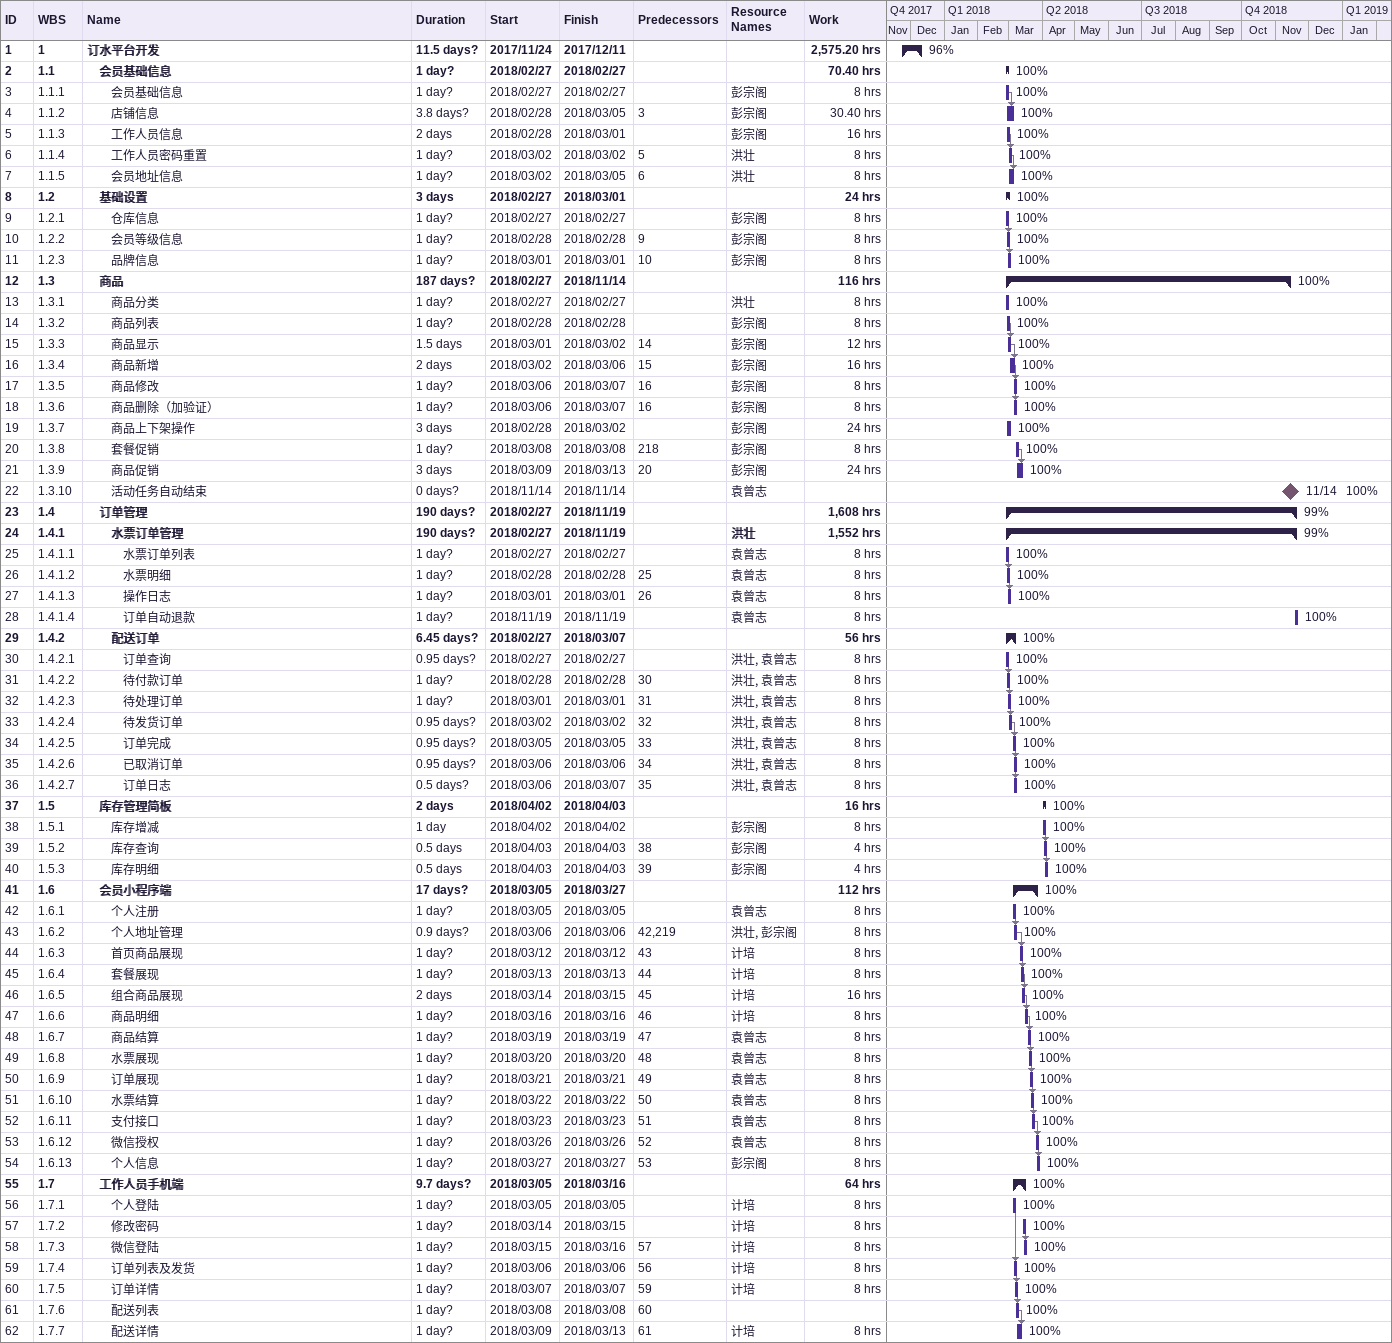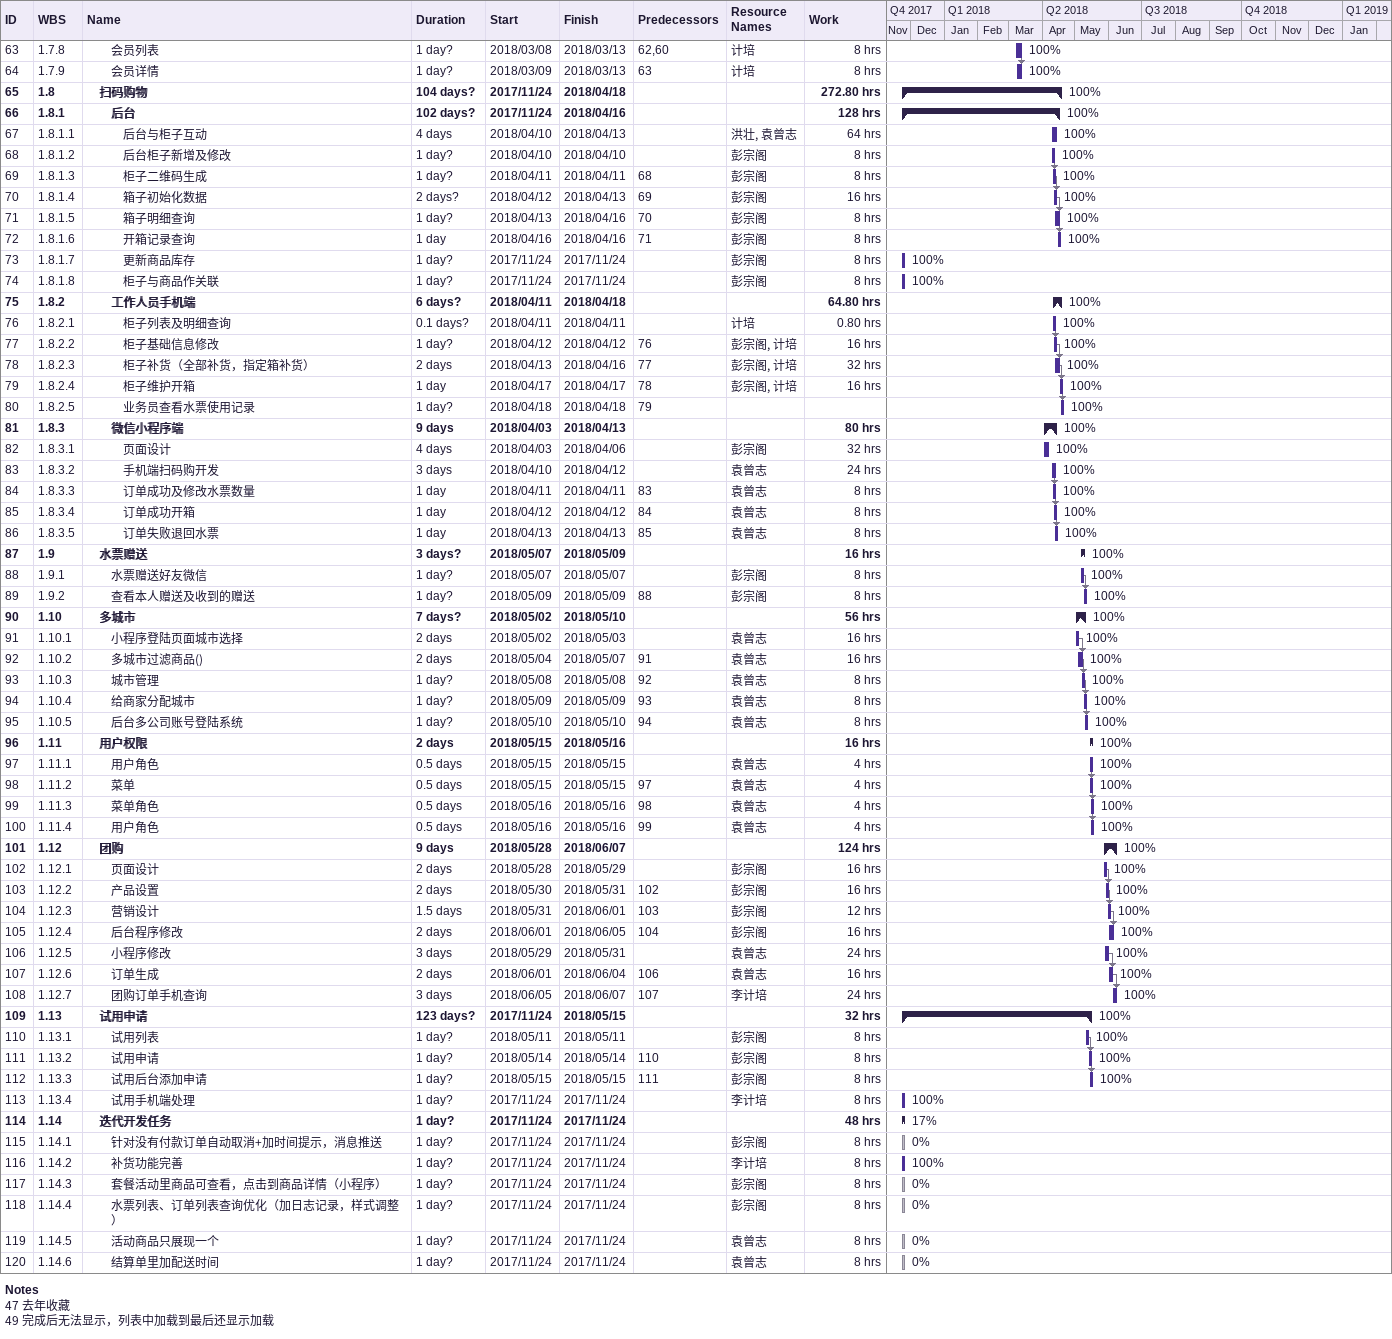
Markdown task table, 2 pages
| ID | WBS | Task | Duration | Start | Finish | Predecessors | Resources | % complete | Work (h) |
|---|---|---|---|---|---|---|---|---|---|
| 1 | 1 | **订水平台开发** | 11.5d? | 2017-11-24 | 2017-12-11 |  |  | 96 | 2575.20 |
| 2 | 1.1 | **会员基础信息** | 1d? | 2018-02-27 | 2018-02-27 |  |  | 100 | 70.40 |
| 3 | 1.1.1 | 会员基础信息 | 1d? | 2018-02-27 | 2018-02-27 |  | 彭宗阁 | 100 | 8 |
| 4 | 1.1.2 | 店铺信息 | 3.8d? | 2018-02-28 | 2018-03-05 | 3 | 彭宗阁 | 100 | 30.40 |
| 5 | 1.1.3 | 工作人员信息 | 2d | 2018-02-28 | 2018-03-01 |  | 彭宗阁 | 100 | 16 |
| 6 | 1.1.4 | 工作人员密码重置 | 1d? | 2018-03-02 | 2018-03-02 | 5 | 洪壮 | 100 | 8 |
| 7 | 1.1.5 | 会员地址信息 | 1d? | 2018-03-02 | 2018-03-05 | 6 | 洪壮 | 100 | 8 |
| 8 | 1.2 | **基础设置** | 3d | 2018-02-27 | 2018-03-01 |  |  | 100 | 24 |
| 9 | 1.2.1 | 仓库信息 | 1d? | 2018-02-27 | 2018-02-27 |  | 彭宗阁 | 100 | 8 |
| 10 | 1.2.2 | 会员等级信息 | 1d? | 2018-02-28 | 2018-02-28 | 9 | 彭宗阁 | 100 | 8 |
| 11 | 1.2.3 | 品牌信息 | 1d? | 2018-03-01 | 2018-03-01 | 10 | 彭宗阁 | 100 | 8 |
| 12 | 1.3 | **商品** | 187d? | 2018-02-27 | 2018-11-14 |  |  | 100 | 116 |
| 13 | 1.3.1 | 商品分类 | 1d? | 2018-02-27 | 2018-02-27 |  | 洪壮 | 100 | 8 |
| 14 | 1.3.2 | 商品列表 | 1d? | 2018-02-28 | 2018-02-28 |  | 彭宗阁 | 100 | 8 |
| 15 | 1.3.3 | 商品显示 | 1.5d | 2018-03-01 | 2018-03-02 | 14 | 彭宗阁 | 100 | 12 |
| 16 | 1.3.4 | 商品新增 | 2d | 2018-03-02 | 2018-03-06 | 15 | 彭宗阁 | 100 | 16 |
| 17 | 1.3.5 | 商品修改 | 1d? | 2018-03-06 | 2018-03-07 | 16 | 彭宗阁 | 100 | 8 |
| 18 | 1.3.6 | 商品删除（加验证） | 1d? | 2018-03-06 | 2018-03-07 | 16 | 彭宗阁 | 100 | 8 |
| 19 | 1.3.7 | 商品上下架操作 | 3d | 2018-02-28 | 2018-03-02 |  | 彭宗阁 | 100 | 24 |
| 20 | 1.3.8 | 套餐促销 | 1d? | 2018-03-08 | 2018-03-08 | 218 | 彭宗阁 | 100 | 8 |
| 21 | 1.3.9 | 商品促销 | 3d | 2018-03-09 | 2018-03-13 | 20 | 彭宗阁 | 100 | 24 |
| 22 | 1.3.10 | 活动任务自动结束 | 0d? | 2018-11-14 | 2018-11-14 |  | 袁曾志 | 100 |  |
| 23 | 1.4 | **订单管理** | 190d? | 2018-02-27 | 2018-11-19 |  |  | 99 | 1608 |
| 24 | 1.4.1 | **水票订单管理** | 190d? | 2018-02-27 | 2018-11-19 |  | 洪壮 | 99 | 1552 |
| 25 | 1.4.1.1 | 水票订单列表 | 1d? | 2018-02-27 | 2018-02-27 |  | 袁曾志 | 100 | 8 |
| 26 | 1.4.1.2 | 水票明细 | 1d? | 2018-02-28 | 2018-02-28 | 25 | 袁曾志 | 100 | 8 |
| 27 | 1.4.1.3 | 操作日志 | 1d? | 2018-03-01 | 2018-03-01 | 26 | 袁曾志 | 100 | 8 |
| 28 | 1.4.1.4 | 订单自动退款 | 1d? | 2018-11-19 | 2018-11-19 |  | 袁曾志 | 100 | 8 |
| 29 | 1.4.2 | **配送订单** | 6.45d? | 2018-02-27 | 2018-03-07 |  |  | 100 | 56 |
| 30 | 1.4.2.1 | 订单查询 | 0.95d? | 2018-02-27 | 2018-02-27 |  | 洪壮, 袁曾志 | 100 | 8 |
| 31 | 1.4.2.2 | 待付款订单 | 1d? | 2018-02-28 | 2018-02-28 | 30 | 洪壮, 袁曾志 | 100 | 8 |
| 32 | 1.4.2.3 | 待处理订单 | 1d? | 2018-03-01 | 2018-03-01 | 31 | 洪壮, 袁曾志 | 100 | 8 |
| 33 | 1.4.2.4 | 待发货订单 | 0.95d? | 2018-03-02 | 2018-03-02 | 32 | 洪壮, 袁曾志 | 100 | 8 |
| 34 | 1.4.2.5 | 订单完成 | 0.95d? | 2018-03-05 | 2018-03-05 | 33 | 洪壮, 袁曾志 | 100 | 8 |
| 35 | 1.4.2.6 | 已取消订单 | 0.95d? | 2018-03-06 | 2018-03-06 | 34 | 洪壮, 袁曾志 | 100 | 8 |
| 36 | 1.4.2.7 | 订单日志 | 0.5d? | 2018-03-06 | 2018-03-07 | 35 | 洪壮, 袁曾志 | 100 | 8 |
| 37 | 1.5 | **库存管理简板** | 2d | 2018-04-02 | 2018-04-03 |  |  | 100 | 16 |
| 38 | 1.5.1 | 库存增减 | 1d | 2018-04-02 | 2018-04-02 |  | 彭宗阁 | 100 | 8 |
| 39 | 1.5.2 | 库存查询 | 0.5d | 2018-04-03 | 2018-04-03 | 38 | 彭宗阁 | 100 | 4 |
| 40 | 1.5.3 | 库存明细 | 0.5d | 2018-04-03 | 2018-04-03 | 39 | 彭宗阁 | 100 | 4 |
| 41 | 1.6 | **会员小程序端** | 17d? | 2018-03-05 | 2018-03-27 |  |  | 100 | 112 |
| 42 | 1.6.1 | 个人注册 | 1d? | 2018-03-05 | 2018-03-05 |  | 袁曾志 | 100 | 8 |
| 43 | 1.6.2 | 个人地址管理 | 0.9d? | 2018-03-06 | 2018-03-06 | 42, 219 | 洪壮, 彭宗阁 | 100 | 8 |
| 44 | 1.6.3 | 首页商品展现 | 1d? | 2018-03-12 | 2018-03-12 | 43 | 计培 | 100 | 8 |
| 45 | 1.6.4 | 套餐展现 | 1d? | 2018-03-13 | 2018-03-13 | 44 | 计培 | 100 | 8 |
| 46 | 1.6.5 | 组合商品展现 | 2d | 2018-03-14 | 2018-03-15 | 45 | 计培 | 100 | 16 |
| 47 | 1.6.6 | 商品明细 | 1d? | 2018-03-16 | 2018-03-16 | 46 | 计培 | 100 | 8 |
| 48 | 1.6.7 | 商品结算 | 1d? | 2018-03-19 | 2018-03-19 | 47 | 袁曾志 | 100 | 8 |
| 49 | 1.6.8 | 水票展现 | 1d? | 2018-03-20 | 2018-03-20 | 48 | 袁曾志 | 100 | 8 |
| 50 | 1.6.9 | 订单展现 | 1d? | 2018-03-21 | 2018-03-21 | 49 | 袁曾志 | 100 | 8 |
| 51 | 1.6.10 | 水票结算 | 1d? | 2018-03-22 | 2018-03-22 | 50 | 袁曾志 | 100 | 8 |
| 52 | 1.6.11 | 支付接口 | 1d? | 2018-03-23 | 2018-03-23 | 51 | 袁曾志 | 100 | 8 |
| 53 | 1.6.12 | 微信授权 | 1d? | 2018-03-26 | 2018-03-26 | 52 | 袁曾志 | 100 | 8 |
| 54 | 1.6.13 | 个人信息 | 1d? | 2018-03-27 | 2018-03-27 | 53 | 彭宗阁 | 100 | 8 |
| 55 | 1.7 | **工作人员手机端** | 9.7d? | 2018-03-05 | 2018-03-16 |  |  | 100 | 64 |
| 56 | 1.7.1 | 个人登陆 | 1d? | 2018-03-05 | 2018-03-05 |  | 计培 | 100 | 8 |
| 57 | 1.7.2 | 修改密码 | 1d? | 2018-03-14 | 2018-03-15 |  | 计培 | 100 | 8 |
| 58 | 1.7.3 | 微信登陆 | 1d? | 2018-03-15 | 2018-03-16 | 57 | 计培 | 100 | 8 |
| 59 | 1.7.4 | 订单列表及发货 | 1d? | 2018-03-06 | 2018-03-06 | 56 | 计培 | 100 | 8 |
| 60 | 1.7.5 | 订单详情 | 1d? | 2018-03-07 | 2018-03-07 | 59 | 计培 | 100 | 8 |
| 61 | 1.7.6 | 配送列表 | 1d? | 2018-03-08 | 2018-03-08 | 60 |  | 100 |  |
| 62 | 1.7.7 | 配送详情 | 1d? | 2018-03-09 | 2018-03-13 | 61 | 计培 | 100 | 8 |
| 63 | 1.7.8 | 会员列表 | 1d? | 2018-03-08 | 2018-03-13 | 62, 60 | 计培 | 100 | 8 |
| 64 | 1.7.9 | 会员详情 | 1d? | 2018-03-09 | 2018-03-13 | 63 | 计培 | 100 | 8 |
| 65 | 1.8 | **扫码购物** | 104d? | 2017-11-24 | 2018-04-18 |  |  | 100 | 272.80 |
| 66 | 1.8.1 | **后台** | 102d? | 2017-11-24 | 2018-04-16 |  |  | 100 | 128 |
| 67 | 1.8.1.1 | 后台与柜子互动 | 4d | 2018-04-10 | 2018-04-13 |  | 洪壮, 袁曾志 | 100 | 64 |
| 68 | 1.8.1.2 | 后台柜子新增及修改 | 1d? | 2018-04-10 | 2018-04-10 |  | 彭宗阁 | 100 | 8 |
| 69 | 1.8.1.3 | 柜子二维码生成 | 1d? | 2018-04-11 | 2018-04-11 | 68 | 彭宗阁 | 100 | 8 |
| 70 | 1.8.1.4 | 箱子初始化数据 | 2d? | 2018-04-12 | 2018-04-13 | 69 | 彭宗阁 | 100 | 16 |
| 71 | 1.8.1.5 | 箱子明细查询 | 1d? | 2018-04-13 | 2018-04-16 | 70 | 彭宗阁 | 100 | 8 |
| 72 | 1.8.1.6 | 开箱记录查询 | 1d | 2018-04-16 | 2018-04-16 | 71 | 彭宗阁 | 100 | 8 |
| 73 | 1.8.1.7 | 更新商品库存 | 1d? | 2017-11-24 | 2017-11-24 |  | 彭宗阁 | 100 | 8 |
| 74 | 1.8.1.8 | 柜子与商品作关联 | 1d? | 2017-11-24 | 2017-11-24 |  | 彭宗阁 | 100 | 8 |
| 75 | 1.8.2 | **工作人员手机端** | 6d? | 2018-04-11 | 2018-04-18 |  |  | 100 | 64.80 |
| 76 | 1.8.2.1 | 柜子列表及明细查询 | 0.1d? | 2018-04-11 | 2018-04-11 |  | 计培 | 100 | 0.80 |
| 77 | 1.8.2.2 | 柜子基础信息修改 | 1d? | 2018-04-12 | 2018-04-12 | 76 | 彭宗阁, 计培 | 100 | 16 |
| 78 | 1.8.2.3 | 柜子补货（全部补货，指定箱补货） | 2d | 2018-04-13 | 2018-04-16 | 77 | 彭宗阁, 计培 | 100 | 32 |
| 79 | 1.8.2.4 | 柜子维护开箱 | 1d | 2018-04-17 | 2018-04-17 | 78 | 彭宗阁, 计培 | 100 | 16 |
| 80 | 1.8.2.5 | 业务员查看水票使用记录 | 1d? | 2018-04-18 | 2018-04-18 | 79 |  | 100 |  |
| 81 | 1.8.3 | **微信小程序端** | 9d | 2018-04-03 | 2018-04-13 |  |  | 100 | 80 |
| 82 | 1.8.3.1 | 页面设计 | 4d | 2018-04-03 | 2018-04-06 |  | 彭宗阁 | 100 | 32 |
| 83 | 1.8.3.2 | 手机端扫码购开发 | 3d | 2018-04-10 | 2018-04-12 |  | 袁曾志 | 100 | 24 |
| 84 | 1.8.3.3 | 订单成功及修改水票数量 | 1d | 2018-04-11 | 2018-04-11 | 83 | 袁曾志 | 100 | 8 |
| 85 | 1.8.3.4 | 订单成功开箱 | 1d | 2018-04-12 | 2018-04-12 | 84 | 袁曾志 | 100 | 8 |
| 86 | 1.8.3.5 | 订单失败退回水票 | 1d | 2018-04-13 | 2018-04-13 | 85 | 袁曾志 | 100 | 8 |
| 87 | 1.9 | **水票赠送** | 3d? | 2018-05-07 | 2018-05-09 |  |  | 100 | 16 |
| 88 | 1.9.1 | 水票赠送好友微信 | 1d? | 2018-05-07 | 2018-05-07 |  | 彭宗阁 | 100 | 8 |
| 89 | 1.9.2 | 查看本人赠送及收到的赠送 | 1d? | 2018-05-09 | 2018-05-09 | 88 | 彭宗阁 | 100 | 8 |
| 90 | 1.10 | **多城市** | 7d? | 2018-05-02 | 2018-05-10 |  |  | 100 | 56 |
| 91 | 1.10.1 | 小程序登陆页面城市选择 | 2d | 2018-05-02 | 2018-05-03 |  | 袁曾志 | 100 | 16 |
| 92 | 1.10.2 | 多城市过滤商品() | 2d | 2018-05-04 | 2018-05-07 | 91 | 袁曾志 | 100 | 16 |
| 93 | 1.10.3 | 城市管理 | 1d? | 2018-05-08 | 2018-05-08 | 92 | 袁曾志 | 100 | 8 |
| 94 | 1.10.4 | 给商家分配城市 | 1d? | 2018-05-09 | 2018-05-09 | 93 | 袁曾志 | 100 | 8 |
| 95 | 1.10.5 | 后台多公司账号登陆系统 | 1d? | 2018-05-10 | 2018-05-10 | 94 | 袁曾志 | 100 | 8 |
| 96 | 1.11 | **用户权限** | 2d | 2018-05-15 | 2018-05-16 |  |  | 100 | 16 |
| 97 | 1.11.1 | 用户角色 | 0.5d | 2018-05-15 | 2018-05-15 |  | 袁曾志 | 100 | 4 |
| 98 | 1.11.2 | 菜单 | 0.5d | 2018-05-15 | 2018-05-15 | 97 | 袁曾志 | 100 | 4 |
| 99 | 1.11.3 | 菜单角色 | 0.5d | 2018-05-16 | 2018-05-16 | 98 | 袁曾志 | 100 | 4 |
| 100 | 1.11.4 | 用户角色 | 0.5d | 2018-05-16 | 2018-05-16 | 99 | 袁曾志 | 100 | 4 |
| 101 | 1.12 | **团购** | 9d | 2018-05-28 | 2018-06-07 |  |  | 100 | 124 |
| 102 | 1.12.1 | 页面设计 | 2d | 2018-05-28 | 2018-05-29 |  | 彭宗阁 | 100 | 16 |
| 103 | 1.12.2 | 产品设置 | 2d | 2018-05-30 | 2018-05-31 | 102 | 彭宗阁 | 100 | 16 |
| 104 | 1.12.3 | 营销设计 | 1.5d | 2018-05-31 | 2018-06-01 | 103 | 彭宗阁 | 100 | 12 |
| 105 | 1.12.4 | 后台程序修改 | 2d | 2018-06-01 | 2018-06-05 | 104 | 彭宗阁 | 100 | 16 |
| 106 | 1.12.5 | 小程序修改 | 3d | 2018-05-29 | 2018-05-31 |  | 袁曾志 | 100 | 24 |
| 107 | 1.12.6 | 订单生成 | 2d | 2018-06-01 | 2018-06-04 | 106 | 袁曾志 | 100 | 16 |
| 108 | 1.12.7 | 团购订单手机查询 | 3d | 2018-06-05 | 2018-06-07 | 107 | 李计培 | 100 | 24 |
| 109 | 1.13 | **试用申请** | 123d? | 2017-11-24 | 2018-05-15 |  |  | 100 | 32 |
| 110 | 1.13.1 | 试用列表 | 1d? | 2018-05-11 | 2018-05-11 |  | 彭宗阁 | 100 | 8 |
| 111 | 1.13.2 | 试用申请 | 1d? | 2018-05-14 | 2018-05-14 | 110 | 彭宗阁 | 100 | 8 |
| 112 | 1.13.3 | 试用后台添加申请 | 1d? | 2018-05-15 | 2018-05-15 | 111 | 彭宗阁 | 100 | 8 |
| 113 | 1.13.4 | 试用手机端处理 | 1d? | 2017-11-24 | 2017-11-24 |  | 李计培 | 100 | 8 |
| 114 | 1.14 | **迭代开发任务** | 1d? | 2017-11-24 | 2017-11-24 |  |  | 17 | 48 |
| 115 | 1.14.1 | 针对没有付款订单自动取消+加时间提示，消息推送 | 1d? | 2017-11-24 | 2017-11-24 |  | 彭宗阁 | 0 | 8 |
| 116 | 1.14.2 | 补货功能完善 | 1d? | 2017-11-24 | 2017-11-24 |  | 李计培 | 100 | 8 |
| 117 | 1.14.3 | 套餐活动里商品可查看，点击到商品详情（小程序） | 1d? | 2017-11-24 | 2017-11-24 |  | 彭宗阁 | 0 | 8 |
| 118 | 1.14.4 | 水票列表、订单列表查询优化（加日志记录，样式调整） | 1d? | 2017-11-24 | 2017-11-24 |  | 彭宗阁 | 0 | 8 |
| 119 | 1.14.5 | 活动商品只展现一个 | 1d? | 2017-11-24 | 2017-11-24 |  | 袁曾志 | 0 | 8 |
| 120 | 1.14.6 | 结算单里加配送时间 | 1d? | 2017-11-24 | 2017-11-24 |  | 袁曾志 | 0 | 8 |

Notes
- 47: 去年收藏
- 49: 完成后无法显示，列表中加载到最后还显示加载
